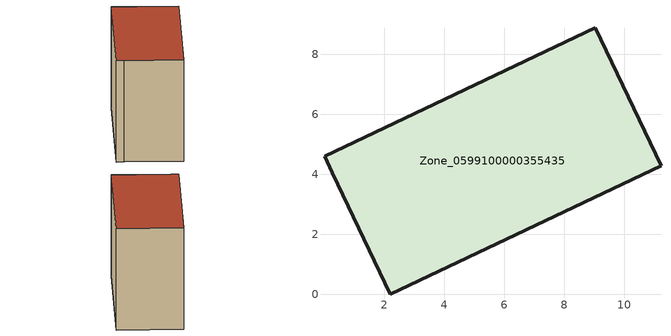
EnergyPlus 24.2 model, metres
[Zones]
Zone_0599100000355435
 floor ground (C_G): 11.22,4.3 2.19,0 0.26,4.06 0,4.6 9.03,8.9 z0
 wall outside (C_F): 11.22,4.3 9.03,8.9 0,4.6 0.26,4.06 2.19,0 11.22,4.3 z0:8.34
 roof outside (C_R): 2.19,0 11.22,4.3 9.03,8.9 0,4.6 0.26,4.06 z8.34
[BUILDING]
Pand.0599100000355435: North Axis=0; Terrain=City; Loads Convergence Tolerance Value=0.04; Temperature Convergence Tolerance Value=0.4; Solar Distribution=FullExterior; Maximum Number of Warmup Days=25; Minimum Number of Warmup Days=1
[Site:Location]
Rotterdam.The.Hague.AP_ZH_NLD Design_Conditions: Latitude=51.96; Longitude=4.45; Time Zone=1; Elevation=-4.5
[SITE:GROUNDTEMPERATURE:BUILDINGSURFACE]
18, 18, 18, 18, 18, 18, 18, 18, 18, 18, 18, 18
[MATERIAL] Thermal Absorptance=0.9; Solar Absorptance=0.7; Visible Absorptance=0.7
Name | Roughness | Thickness | Conductivity | Density | Specific Heat
G.TI.1992-2005 | MediumSmooth | 0.15 | 0.06 | 540 | 1210
F.TI.1992-2005 | Rough | 0.3 | 0.12 | 1920 | 840
R.TI.1992-2005 | MediumRough | 0.2 | 0.08 | 1500 | 1000
[CONSTRUCTION]
C_G: G.TI.1992-2005
C_F: F.TI.1992-2005
C_R: R.TI.1992-2005
[ZONE]
Zone_0599100000355435: Type=1; Multiplier=1; Ceiling Height=Autocalculate; Volume=Autocalculate; Floor Area=autocalculate; Part of Total Floor Area=Yes
[ZONEINFILTRATION:DESIGNFLOWRATE]
Infil_Zone_0599100000355435: Zone or ZoneList or Space or SpaceList=Zone_0599100000355435; Schedule=AlwaysOn; Design Flow Rate Calculation Method=Flow/Area; Flow Rate per Floor Area=0.0015; Constant Term Coefficient=1; Temperature Term Coefficient=0; Velocity Term Coefficient=0; Velocity Squared Term Coefficient=0
[HVACTEMPLATE:ZONE:IDEALLOADSAIRSYSTEM]
Zone_0599100000355435: Maximum Heating Supply Air Temperature=50; Minimum Cooling Supply Air Temperature=13; Maximum Heating Supply Air Humidity Ratio=0.0156; Minimum Cooling Supply Air Humidity Ratio=0.0077; Heating Limit=NoLimit; Cooling Limit=NoLimit; Dehumidification Control Type=ConstantSensibleHeatRatio; Cooling Sensible Heat Ratio=0.7; Dehumidification Setpoint=60; Humidification Control Type=None; Humidification Setpoint=30; Outdoor Air Method=None; Outdoor Air Flow Rate per Person=0.00944; Outdoor Air Flow Rate per Zone Floor Area=0; Outdoor Air Flow Rate per Zone=0; Demand Controlled Ventilation Type=None; Outdoor Air Economizer Type=NoEconomizer; Heat Recovery Type=None; Sensible Heat Recovery Effectiveness=0.7; Latent Heat Recovery Effectiveness=0.65
[ZONECONTROL:THERMOSTAT]
ThermostatControl_Zone_0599100000355435: Zone or ZoneList=Zone_0599100000355435; Control Type Schedule=DualSetpointControlType; Control 1=Thermostat_Zone_0599100000355435; Temperature Difference Between Cutout And Setpoint=0
[THERMOSTATSETPOINT:DUALSETPOINT]
Thermostat_Zone_0599100000355435: Heating Setpoint Temperature Schedule=HeatingSetpoint_Zone_0599100000355435; Cooling Setpoint Temperature Schedule=CoolingSetpoint_Zone_0599100000355435
[SCHEDULE:COMPACT]
HeatingSetpoint_Zone_0599100000355435: Through: 12/31, For: AllDays, Until: 24:00, 21
CoolingSetpoint_Zone_0599100000355435: Through: 12/31, For: AllDays, Until: 24:00, 24
DualSetpointControlType: Through: 12/31, For: AllDays, Until: 24:00, 4
AlwaysOn: Through: 12/31, For: AllDays, Until: 24:00, 1
